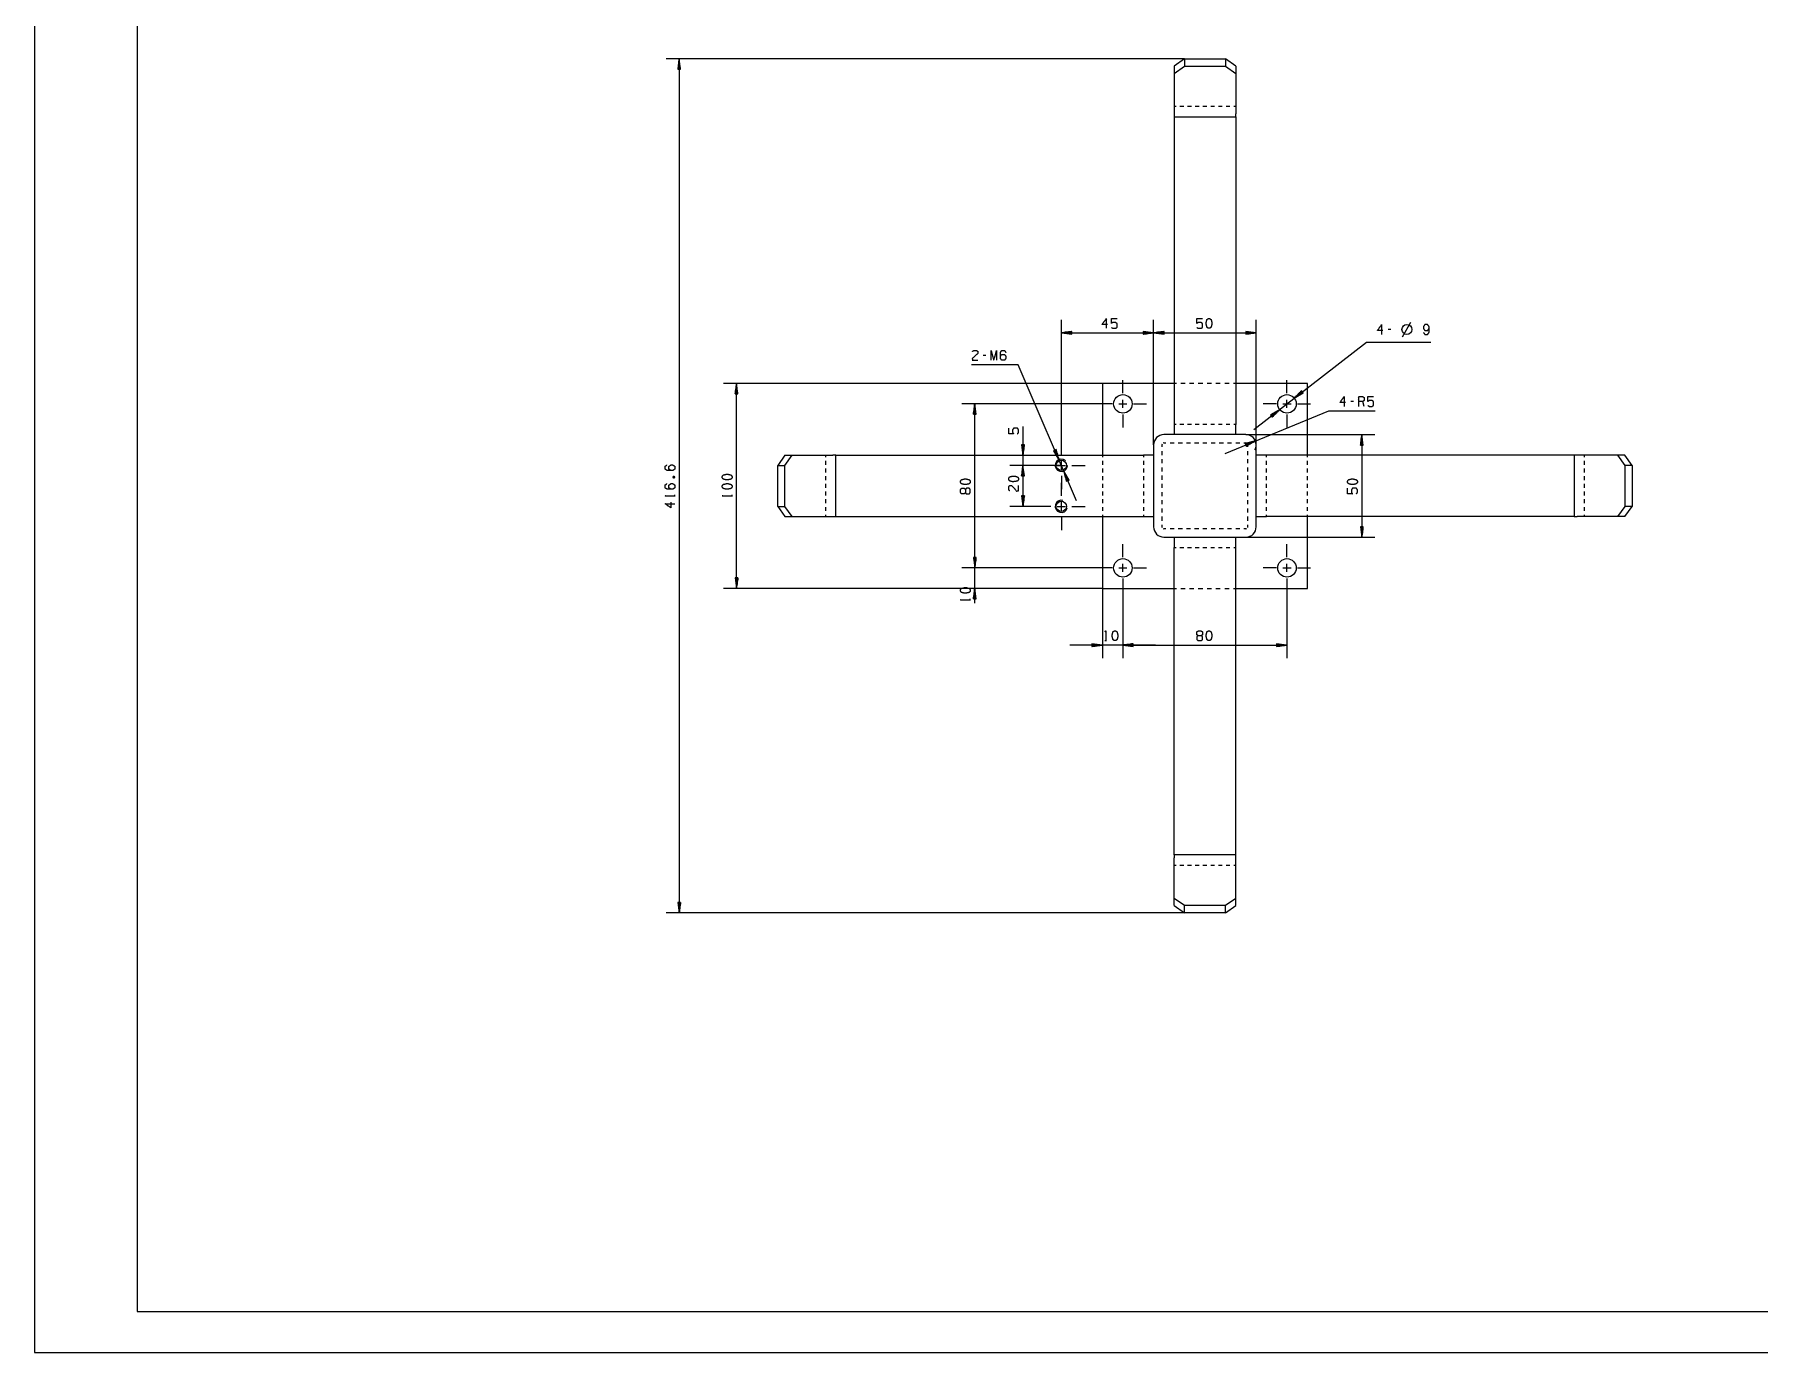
# Model space of a CAD drawing. Header units: millimetres. Extents: x 0 to 841, y 0 to 594.
# Drawn here: x 0 to 420.5, y 0 to 321.4 of the extents above; entities that cross this region are included whole.
import ezdxf

# ---------------------------------------------------------------- set-up
doc = ezdxf.new("R2010")
doc.units = ezdxf.units.MM
doc.layers.add('101', color=7, linetype='Continuous', true_color=0xffffff)

msp = doc.modelspace()

# ---------------------------------------------------------------- linework, layer by layer
at = {"layer": '101', "color": 133, "linetype": 'Continuous', "lineweight": 18}
for p, q in [((0, 594), (0, 0)), ((25, 584), (25, 10)), ((25, 10), (831, 10)), ((0, 0), (841, 0))]:
    msp.add_line(p, q, dxfattribs=at)
at = {"layer": '101', "color": 22, "linetype": 'Continuous', "lineweight": 18}
for p, q in [((280.31, 315.5), (154, 315.5)), ((157.17, 315.5), (156.84, 312.96)), ((157.17, 315.5), (157.17, 107.22)), ((157.51, 312.96), (157.17, 315.5)), ((156.84, 312.96), (156.84, 312.99)), ((156.84, 312.96), (156.84, 312.99)), ((156.84, 312.96), (157.51, 312.96)), ((156.89, 312.96), (156.89, 313.38)), ((156.95, 312.96), (156.95, 313.76)), ((157, 312.96), (157, 314.15)), ((157.05, 312.96), (157.05, 314.54)), ((157.1, 312.96), (157.1, 314.92)), ((157.15, 312.96), (157.15, 315.31)), ((157.2, 312.96), (157.2, 315.31)), ((157.25, 312.96), (157.25, 314.92)), ((157.3, 312.96), (157.3, 314.54)), ((157.35, 312.96), (157.35, 314.15)), ((157.4, 312.96), (157.4, 313.76)), ((157.45, 312.96), (157.45, 313.38)), ((157.5, 312.96), (157.5, 312.99)), ((157.5, 312.96), (157.5, 312.99)), ((250.31, 222.12), (250.31, 251.86)), ((252.85, 249.02), (250.31, 248.68)), ((250.31, 248.68), (272.81, 248.68)), ((250.31, 248.68), (252.85, 248.35)), ((252.85, 248.71), (250.5, 248.71)), ((252.85, 248.66), (250.5, 248.66)), ((252.85, 248.76), (250.89, 248.76)), ((252.85, 248.61), (250.89, 248.61)), ((252.85, 248.81), (251.28, 248.81)), ((252.85, 248.56), (251.28, 248.56)), ((252.85, 248.86), (251.66, 248.86)), ((252.85, 248.51), (251.66, 248.51)), ((252.85, 248.91), (252.05, 248.91)), ((252.85, 248.45), (252.05, 248.45)), ((252.85, 248.96), (252.43, 248.96)), ((252.85, 248.4), (252.43, 248.4)), ((252.85, 249.01), (252.82, 249.01)), ((252.85, 249.01), (252.82, 249.01)), ((252.85, 248.35), (252.82, 248.35)), ((252.85, 248.35), (252.82, 248.35)), ((252.85, 248.35), (252.85, 249.02)), ((272.81, 248.68), (270.27, 249.02)), ((270.27, 249.02), (270.27, 248.35)), ((270.27, 249.01), (270.3, 249.01)), ((270.27, 249.01), (270.3, 249.01)), ((270.27, 248.96), (270.69, 248.96)), ((270.27, 248.91), (271.07, 248.91)), ((270.27, 248.86), (271.46, 248.86)), ((270.27, 248.81), (271.85, 248.81)), ((270.27, 248.76), (272.23, 248.76)), ((270.27, 248.71), (272.62, 248.71)), ((270.27, 248.35), (272.81, 248.68)), ((270.27, 248.66), (272.62, 248.66)), ((270.27, 248.61), (272.23, 248.61)), ((270.27, 248.56), (271.85, 248.56)), ((270.27, 248.51), (271.46, 248.51)), ((270.27, 248.45), (271.07, 248.45)), ((270.27, 248.4), (270.69, 248.4)), ((270.27, 248.35), (270.3, 248.35)), ((270.27, 248.35), (270.3, 248.35)), ((272.81, 221.36), (272.81, 251.86)), ((272.81, 221.36), (272.81, 251.86)), ((275.35, 249.02), (272.81, 248.68)), ((272.81, 248.68), (275.35, 248.35)), ((272.81, 248.68), (297.81, 248.68)), ((275.35, 248.71), (273, 248.71)), ((275.35, 248.66), (273, 248.66)), ((275.35, 248.76), (273.39, 248.76)), ((275.35, 248.61), (273.39, 248.61)), ((275.35, 248.81), (273.78, 248.81)), ((275.35, 248.56), (273.78, 248.56)), ((275.35, 248.86), (274.16, 248.86)), ((275.35, 248.51), (274.16, 248.51)), ((275.35, 248.91), (274.55, 248.91)), ((275.35, 248.45), (274.55, 248.45)), ((275.35, 248.96), (274.93, 248.96)), ((275.35, 248.4), (274.93, 248.4)), ((275.35, 249.01), (275.32, 249.01)), ((275.35, 249.01), (275.32, 249.01)), ((275.35, 248.35), (275.32, 248.35)), ((275.35, 248.35), (275.32, 248.35)), ((275.35, 248.35), (275.35, 249.02)), ((295.27, 249.02), (295.27, 248.35)), ((297.81, 248.68), (295.27, 249.02)), ((295.27, 249.01), (295.3, 249.01)), ((295.27, 249.01), (295.3, 249.01)), ((295.27, 248.96), (295.69, 248.96)), ((295.27, 248.91), (296.07, 248.91)), ((295.27, 248.86), (296.46, 248.86)), ((295.27, 248.81), (296.85, 248.81)), ((295.27, 248.76), (297.23, 248.76)), ((295.27, 248.71), (297.62, 248.71)), ((295.27, 248.35), (297.81, 248.68)), ((295.27, 248.66), (297.62, 248.66)), ((295.27, 248.61), (297.23, 248.61)), ((295.27, 248.56), (296.85, 248.56)), ((295.27, 248.51), (296.46, 248.51)), ((295.27, 248.45), (296.07, 248.45)), ((295.27, 248.4), (295.69, 248.4)), ((295.27, 248.35), (295.3, 248.35)), ((295.27, 248.35), (295.3, 248.35)), ((297.81, 221.36), (297.81, 251.86)), ((297.27, 225.1), (324.66, 246.42)), ((324.66, 246.42), (340.38, 246.42)), ((239.78, 240.9), (228.45, 240.9)), ((254.03, 207.69), (239.78, 240.9)), ((260.31, 236.36), (167.96, 236.36)), ((171.14, 236.36), (170.8, 233.82)), ((171.06, 233.82), (171.06, 235.78)), ((171.11, 233.82), (171.11, 236.17)), ((171.47, 233.82), (171.14, 236.36)), ((171.14, 186.36), (171.14, 236.36)), ((171.16, 233.82), (171.16, 236.17)), ((171.21, 233.82), (171.21, 235.78)), ((170.8, 233.82), (171.47, 233.82)), ((170.81, 233.82), (170.81, 233.85)), ((170.81, 233.82), (170.81, 233.85)), ((170.86, 233.82), (170.86, 234.24)), ((170.91, 233.82), (170.91, 234.62)), ((170.96, 233.82), (170.96, 235.01)), ((171.01, 233.82), (171.01, 235.39)), ((171.26, 233.82), (171.26, 235.39)), ((171.32, 233.82), (171.32, 235.01)), ((171.37, 233.82), (171.37, 234.62)), ((171.42, 233.82), (171.42, 234.24)), ((171.47, 233.82), (171.47, 233.85)), ((171.47, 233.82), (171.47, 233.85)), ((259.54, 231.36), (226.03, 231.36)), ((229.2, 231.36), (228.87, 228.82)), ((229.2, 191.36), (229.2, 231.36)), ((229.54, 228.82), (229.2, 231.36)), ((308.89, 234.56), (307.09, 232.74)), ((307.09, 232.74), (309.3, 234.04)), ((309.07, 234.32), (307.22, 232.88)), ((309.11, 234.28), (307.25, 232.84)), ((309.04, 234.36), (307.5, 233.16)), ((309.14, 234.24), (307.59, 233.04)), ((309.01, 234.4), (307.77, 233.43)), ((309.17, 234.2), (307.93, 233.23)), ((308.98, 234.44), (308.04, 233.71)), ((309.2, 234.16), (308.26, 233.43)), ((308.95, 234.48), (308.32, 233.99)), ((308.92, 234.52), (308.59, 234.26)), ((309.23, 234.12), (308.6, 233.63)), ((308.89, 234.56), (308.86, 234.54)), ((308.89, 234.56), (308.86, 234.54)), ((309.3, 234.04), (308.89, 234.56)), ((309.26, 234.08), (308.93, 233.82)), ((309.29, 234.04), (309.27, 234.02)), ((309.29, 234.04), (309.27, 234.02)), ((228.87, 228.82), (228.87, 228.85)), ((228.87, 228.82), (228.87, 228.85)), ((228.87, 228.82), (229.54, 228.82)), ((228.93, 228.82), (228.93, 229.24)), ((228.98, 228.82), (228.98, 229.62)), ((229.03, 228.82), (229.03, 230.01)), ((229.08, 228.82), (229.08, 230.39)), ((229.13, 228.82), (229.13, 230.78)), ((229.18, 228.82), (229.18, 231.17)), ((229.23, 228.82), (229.23, 231.17)), ((229.28, 228.82), (229.28, 230.78)), ((229.33, 228.82), (229.33, 230.39)), ((229.38, 228.82), (229.38, 230.01)), ((229.43, 228.82), (229.43, 229.62)), ((229.48, 228.82), (229.48, 229.24)), ((229.53, 228.82), (229.53, 228.85)), ((229.53, 228.82), (229.53, 228.85)), ((290.28, 219.29), (315.52, 229.65)), ((303.54, 229.98), (301.33, 228.68)), ((301.33, 228.68), (301.35, 228.7)), ((301.33, 228.68), (301.35, 228.7)), ((301.33, 228.68), (301.74, 228.15)), ((301.36, 228.64), (301.69, 228.89)), ((301.39, 228.6), (302.02, 229.09)), ((301.42, 228.56), (302.36, 229.29)), ((301.45, 228.52), (302.7, 229.48)), ((301.48, 228.48), (303.03, 229.68)), ((301.52, 228.44), (303.37, 229.88)), ((301.55, 228.4), (303.4, 229.84)), ((301.58, 228.36), (303.13, 229.56)), ((301.61, 228.32), (302.85, 229.28)), ((301.64, 228.28), (302.58, 229.01)), ((301.67, 228.24), (302.31, 228.73)), ((301.7, 228.2), (302.03, 228.45)), ((301.73, 228.16), (301.76, 228.18)), ((301.73, 228.16), (301.76, 228.18)), ((301.74, 228.15), (303.54, 229.98)), ((315.52, 229.65), (326.85, 229.65)), ((240.96, 225.83), (240.96, 208.42)), ((295.31, 223.86), (326.73, 223.86)), ((323.56, 223.86), (323.23, 221.32)), ((323.43, 221.32), (323.43, 222.89)), ((323.48, 221.32), (323.48, 223.28)), ((323.53, 221.32), (323.53, 223.67)), ((323.89, 221.32), (323.56, 223.86)), ((323.56, 223.86), (323.56, 198.86)), ((323.59, 221.32), (323.59, 223.67)), ((323.64, 221.32), (323.64, 223.28)), ((323.69, 221.32), (323.69, 222.89)), ((240.63, 221.4), (240.63, 221.37)), ((240.63, 221.4), (240.63, 221.37)), ((240.63, 221.4), (240.96, 218.86)), ((241.3, 221.4), (240.63, 221.4)), ((240.68, 221.4), (240.68, 220.98)), ((240.73, 221.4), (240.73, 220.59)), ((240.78, 221.4), (240.78, 220.21)), ((240.83, 221.4), (240.83, 219.82)), ((240.88, 221.4), (240.88, 219.44)), ((240.94, 221.4), (240.94, 219.05)), ((240.96, 218.86), (241.3, 221.4)), ((240.99, 221.4), (240.99, 219.05)), ((241.04, 221.4), (241.04, 219.44)), ((241.09, 221.4), (241.09, 219.82)), ((241.14, 221.4), (241.14, 220.21)), ((241.19, 221.4), (241.19, 220.59)), ((241.24, 221.4), (241.24, 220.98)), ((241.29, 221.4), (241.29, 221.37)), ((241.29, 221.4), (241.29, 221.37)), ((249.02, 220.2), (248.41, 219.94)), ((248.41, 219.94), (248.43, 219.91)), ((248.41, 219.94), (248.43, 219.91)), ((248.41, 219.94), (249.72, 217.74)), ((248.46, 219.96), (248.62, 219.58)), ((248.51, 219.98), (248.82, 219.24)), ((248.55, 220), (249.02, 218.91)), ((248.6, 220.02), (249.22, 218.57)), ((248.65, 220.04), (249.42, 218.24)), ((248.69, 220.06), (249.62, 217.9)), ((248.74, 220.08), (249.67, 217.92)), ((248.79, 220.1), (249.56, 218.3)), ((248.83, 220.12), (249.46, 218.67)), ((248.88, 220.14), (249.35, 219.05)), ((248.93, 220.16), (249.24, 219.42)), ((248.97, 220.18), (249.14, 219.8)), ((249.02, 220.2), (249.03, 220.17)), ((249.72, 217.74), (249.02, 220.2)), ((249.02, 220.2), (249.03, 220.17)), ((297.62, 222.31), (295.15, 221.65)), ((295.15, 221.65), (295.18, 221.66)), ((295.15, 221.65), (295.18, 221.66)), ((295.15, 221.65), (295.4, 221.03)), ((295.17, 221.6), (295.55, 221.76)), ((295.19, 221.55), (295.93, 221.86)), ((295.21, 221.51), (296.31, 221.96)), ((295.23, 221.46), (296.68, 222.06)), ((295.24, 221.41), (297.06, 222.16)), ((295.26, 221.37), (297.44, 222.26)), ((295.28, 221.32), (297.45, 222.21)), ((295.3, 221.27), (297.12, 222.02)), ((295.32, 221.23), (296.78, 221.82)), ((295.34, 221.18), (296.44, 221.63)), ((295.36, 221.13), (296.1, 221.44)), ((295.38, 221.08), (295.77, 221.24)), ((295.4, 221.03), (297.62, 222.31)), ((295.4, 221.04), (295.43, 221.05)), ((295.4, 221.04), (295.43, 221.05)), ((323.23, 221.32), (323.23, 221.35)), ((323.23, 221.32), (323.23, 221.35)), ((323.23, 221.32), (323.89, 221.32)), ((323.28, 221.32), (323.28, 221.74)), ((323.33, 221.32), (323.33, 222.12)), ((323.38, 221.32), (323.38, 222.51)), ((323.74, 221.32), (323.74, 222.51)), ((323.79, 221.32), (323.79, 222.12)), ((323.84, 221.32), (323.84, 221.74)), ((323.89, 221.32), (323.89, 221.35)), ((323.89, 221.32), (323.89, 221.35)), ((244.54, 216.36), (237.79, 216.36)), ((250.31, 216.36), (237.79, 216.36)), ((240.96, 216.36), (240.63, 213.82)), ((240.96, 216.36), (240.63, 213.82)), ((240.73, 213.82), (240.73, 214.62)), ((240.73, 213.82), (240.73, 214.62)), ((240.78, 213.82), (240.78, 215.01)), ((240.78, 213.82), (240.78, 215.01)), ((240.83, 213.82), (240.83, 215.39)), ((240.83, 213.82), (240.83, 215.39)), ((240.88, 213.82), (240.88, 215.78)), ((240.88, 213.82), (240.88, 215.78)), ((240.94, 213.82), (240.94, 216.17)), ((240.94, 213.82), (240.94, 216.17)), ((240.96, 216.36), (240.96, 206.36)), ((241.3, 213.82), (240.96, 216.36)), ((241.3, 213.82), (240.96, 216.36)), ((240.99, 213.82), (240.99, 216.17)), ((240.99, 213.82), (240.99, 216.17)), ((241.04, 213.82), (241.04, 215.78)), ((241.04, 213.82), (241.04, 215.78)), ((241.09, 213.82), (241.09, 215.39)), ((241.09, 213.82), (241.09, 215.39)), ((241.14, 213.82), (241.14, 215.01)), ((241.14, 213.82), (241.14, 215.01)), ((241.19, 213.82), (241.19, 214.62)), ((241.19, 213.82), (241.19, 214.62)), ((250.9, 214.98), (251.6, 212.51)), ((252.21, 212.78), (250.9, 214.98)), ((251.88, 212.64), (250.96, 214.79)), ((251.93, 212.66), (251, 214.81)), ((251.97, 212.68), (251.2, 214.48)), ((240.63, 213.82), (240.63, 213.85)), ((240.63, 213.82), (240.63, 213.85)), ((240.63, 213.82), (240.63, 213.85)), ((240.63, 213.82), (240.63, 213.85)), ((240.63, 213.82), (241.3, 213.82)), ((240.63, 213.82), (241.3, 213.82)), ((240.68, 213.82), (240.68, 214.24)), ((240.68, 213.82), (240.68, 214.24)), ((241.24, 213.82), (241.24, 214.24)), ((241.24, 213.82), (241.24, 214.24)), ((241.29, 213.82), (241.29, 213.85)), ((241.29, 213.82), (241.29, 213.85)), ((241.29, 213.82), (241.29, 213.85)), ((241.29, 213.82), (241.29, 213.85)), ((251.83, 212.62), (251.06, 214.42)), ((251.79, 212.6), (251.17, 214.04)), ((251.74, 212.58), (251.27, 213.67)), ((251.69, 212.56), (251.38, 213.29)), ((252.02, 212.7), (251.4, 214.14)), ((251.65, 212.54), (251.48, 212.92)), ((251.6, 212.52), (251.59, 212.55)), ((251.6, 212.52), (251.59, 212.55)), ((252.07, 212.72), (251.6, 213.81)), ((251.6, 212.51), (252.21, 212.78)), ((252.11, 212.74), (251.8, 213.47)), ((252.16, 212.76), (252, 213.14)), ((252.21, 212.78), (252.2, 212.81)), ((252.21, 212.78), (252.2, 212.81)), ((244.54, 206.36), (237.79, 206.36)), ((240.63, 208.9), (240.63, 208.87)), ((240.63, 208.9), (240.63, 208.87)), ((241.3, 208.9), (240.63, 208.9)), ((240.63, 208.9), (240.96, 206.36)), ((240.68, 208.9), (240.68, 208.48)), ((240.73, 208.9), (240.73, 208.09)), ((240.78, 208.9), (240.78, 207.71)), ((240.83, 208.9), (240.83, 207.32)), ((240.88, 208.9), (240.88, 206.94)), ((240.94, 208.9), (240.94, 206.55)), ((240.96, 206.36), (241.3, 208.9)), ((240.99, 208.9), (240.99, 206.55)), ((241.04, 208.9), (241.04, 206.94)), ((241.09, 208.9), (241.09, 207.32)), ((241.14, 208.9), (241.14, 207.71)), ((241.19, 208.9), (241.19, 208.09)), ((241.24, 208.9), (241.24, 208.48)), ((241.29, 208.9), (241.29, 208.87)), ((241.29, 208.9), (241.29, 208.87)), ((229.2, 182.75), (229.2, 199.3)), ((295.31, 198.86), (326.73, 198.86)), ((323.23, 201.4), (323.23, 201.37)), ((323.23, 201.4), (323.56, 198.86)), ((323.89, 201.4), (323.23, 201.4)), ((323.23, 201.4), (323.23, 201.37)), ((323.28, 201.4), (323.28, 200.98)), ((323.33, 201.4), (323.33, 200.59)), ((323.38, 201.4), (323.38, 200.21)), ((323.43, 201.4), (323.43, 199.82)), ((323.48, 201.4), (323.48, 199.44)), ((323.53, 201.4), (323.53, 199.05)), ((323.56, 198.86), (323.89, 201.4)), ((323.59, 201.4), (323.59, 199.05)), ((323.64, 201.4), (323.64, 199.44)), ((323.69, 201.4), (323.69, 199.82)), ((323.74, 201.4), (323.74, 200.21)), ((323.79, 201.4), (323.79, 200.59)), ((323.84, 201.4), (323.84, 200.98)), ((323.89, 201.4), (323.89, 201.37)), ((323.89, 201.4), (323.89, 201.37)), ((228.87, 193.9), (228.87, 193.87)), ((229.54, 193.9), (228.87, 193.9)), ((228.87, 193.9), (229.2, 191.36)), ((228.87, 193.9), (228.87, 193.87)), ((228.87, 193.9), (228.87, 193.87)), ((229.54, 193.9), (228.87, 193.9)), ((228.87, 193.9), (229.2, 191.36)), ((228.87, 193.9), (228.87, 193.87)), ((228.93, 193.9), (228.93, 193.48)), ((228.93, 193.9), (228.93, 193.48)), ((228.98, 193.9), (228.98, 193.09)), ((228.98, 193.9), (228.98, 193.09)), ((229.03, 193.9), (229.03, 192.71)), ((229.03, 193.9), (229.03, 192.71)), ((229.08, 193.9), (229.08, 192.32)), ((229.08, 193.9), (229.08, 192.32)), ((229.13, 193.9), (229.13, 191.94)), ((229.13, 193.9), (229.13, 191.94)), ((229.18, 193.9), (229.18, 191.55)), ((229.18, 193.9), (229.18, 191.55)), ((229.2, 191.36), (229.54, 193.9)), ((229.2, 191.36), (229.54, 193.9)), ((229.23, 193.9), (229.23, 191.55)), ((229.23, 193.9), (229.23, 191.55)), ((229.28, 193.9), (229.28, 191.94)), ((229.28, 193.9), (229.28, 191.94)), ((229.33, 193.9), (229.33, 192.32)), ((229.33, 193.9), (229.33, 192.32)), ((229.38, 193.9), (229.38, 192.71)), ((229.38, 193.9), (229.38, 192.71)), ((229.43, 193.9), (229.43, 193.09)), ((229.43, 193.9), (229.43, 193.09)), ((229.48, 193.9), (229.48, 193.48)), ((229.48, 193.9), (229.48, 193.48)), ((229.53, 193.9), (229.53, 193.87)), ((229.53, 193.9), (229.53, 193.87)), ((229.53, 193.9), (229.53, 193.87)), ((229.53, 193.9), (229.53, 193.87)), ((259.54, 191.36), (226.03, 191.36)), ((259.54, 191.36), (226.03, 191.36)), ((260.31, 186.36), (167.96, 186.36)), ((171.47, 188.9), (170.8, 188.9)), ((170.8, 188.9), (171.14, 186.36)), ((170.81, 188.9), (170.81, 188.87)), ((170.81, 188.9), (170.81, 188.87)), ((170.86, 188.9), (170.86, 188.48)), ((170.91, 188.9), (170.91, 188.09)), ((170.96, 188.9), (170.96, 187.71)), ((171.01, 188.9), (171.01, 187.32)), ((171.06, 188.9), (171.06, 186.94)), ((171.11, 188.9), (171.11, 186.55)), ((171.14, 186.36), (171.47, 188.9)), ((171.16, 188.9), (171.16, 186.55)), ((171.21, 188.9), (171.21, 186.94)), ((171.26, 188.9), (171.26, 187.32)), ((171.32, 188.9), (171.32, 187.71)), ((171.37, 188.9), (171.37, 188.09)), ((171.42, 188.9), (171.42, 188.48)), ((171.47, 188.9), (171.47, 188.87)), ((171.47, 188.9), (171.47, 188.87)), ((260.31, 186.36), (226.03, 186.36)), ((229.2, 186.36), (228.87, 183.82)), ((229.08, 183.82), (229.08, 185.39)), ((229.13, 183.82), (229.13, 185.78)), ((229.18, 183.82), (229.18, 186.17)), ((229.54, 183.82), (229.2, 186.36)), ((229.23, 183.82), (229.23, 186.17)), ((229.28, 183.82), (229.28, 185.78)), ((229.33, 183.82), (229.33, 185.39)), ((260.31, 186.36), (260.31, 169.35)), ((265.31, 185.59), (265.31, 169.35)), ((265.31, 185.59), (265.31, 169.35)), ((305.31, 185.59), (305.31, 169.35)), ((228.87, 183.82), (228.87, 183.85)), ((228.87, 183.82), (228.87, 183.85)), ((228.87, 183.82), (229.54, 183.82)), ((228.93, 183.82), (228.93, 184.24)), ((228.98, 183.82), (228.98, 184.62)), ((229.03, 183.82), (229.03, 185.01)), ((229.38, 183.82), (229.38, 185.01)), ((229.43, 183.82), (229.43, 184.62)), ((229.48, 183.82), (229.48, 184.24)), ((229.53, 183.82), (229.53, 183.85)), ((229.53, 183.82), (229.53, 183.85)), ((273.25, 172.53), (252.37, 172.53)), ((257.77, 172.86), (257.77, 172.19)), ((257.77, 172.86), (257.8, 172.86)), ((257.77, 172.86), (257.8, 172.86)), ((260.31, 172.53), (257.77, 172.86)), ((257.77, 172.8), (258.19, 172.8)), ((257.77, 172.75), (258.57, 172.75)), ((257.77, 172.7), (258.96, 172.7)), ((257.77, 172.65), (259.35, 172.65)), ((257.77, 172.6), (259.73, 172.6)), ((257.77, 172.55), (260.12, 172.55)), ((257.77, 172.19), (260.31, 172.53)), ((257.77, 172.5), (260.12, 172.5)), ((257.77, 172.45), (259.73, 172.45)), ((267.85, 172.86), (265.31, 172.53)), ((267.85, 172.86), (265.31, 172.53)), ((265.31, 172.53), (267.85, 172.19)), ((265.31, 172.53), (305.31, 172.53)), ((265.31, 172.53), (267.85, 172.19)), ((267.85, 172.55), (265.5, 172.55)), ((267.85, 172.55), (265.5, 172.55)), ((267.85, 172.5), (265.5, 172.5)), ((267.85, 172.5), (265.5, 172.5)), ((267.85, 172.6), (265.89, 172.6)), ((267.85, 172.6), (265.89, 172.6)), ((267.85, 172.45), (265.89, 172.45)), ((267.85, 172.45), (265.89, 172.45)), ((267.85, 172.65), (266.28, 172.65)), ((267.85, 172.65), (266.28, 172.65)), ((267.85, 172.7), (266.66, 172.7)), ((267.85, 172.7), (266.66, 172.7)), ((267.85, 172.75), (267.05, 172.75)), ((267.85, 172.75), (267.05, 172.75)), ((267.85, 172.8), (267.43, 172.8)), ((267.85, 172.8), (267.43, 172.8)), ((267.85, 172.86), (267.82, 172.86)), ((267.85, 172.86), (267.82, 172.86)), ((267.85, 172.86), (267.82, 172.86)), ((267.85, 172.86), (267.82, 172.86)), ((267.85, 172.19), (267.85, 172.86)), ((267.85, 172.19), (267.85, 172.86)), ((302.77, 172.86), (302.8, 172.86)), ((302.77, 172.86), (302.8, 172.86)), ((305.31, 172.53), (302.77, 172.86)), ((302.77, 172.86), (302.77, 172.19)), ((302.77, 172.8), (303.19, 172.8)), ((302.77, 172.75), (303.57, 172.75)), ((302.77, 172.7), (303.96, 172.7)), ((302.77, 172.65), (304.35, 172.65)), ((302.77, 172.6), (304.73, 172.6)), ((302.77, 172.55), (305.12, 172.55)), ((302.77, 172.19), (305.31, 172.53)), ((302.77, 172.5), (305.12, 172.5)), ((302.77, 172.45), (304.73, 172.45)), ((257.77, 172.4), (259.35, 172.4)), ((257.77, 172.35), (258.96, 172.35)), ((257.77, 172.3), (258.57, 172.3)), ((257.77, 172.25), (258.19, 172.25)), ((257.77, 172.19), (257.8, 172.19)), ((257.77, 172.19), (257.8, 172.19)), ((267.85, 172.4), (266.28, 172.4)), ((267.85, 172.4), (266.28, 172.4)), ((267.85, 172.35), (266.66, 172.35)), ((267.85, 172.35), (266.66, 172.35)), ((267.85, 172.3), (267.05, 172.3)), ((267.85, 172.3), (267.05, 172.3)), ((267.85, 172.25), (267.43, 172.25)), ((267.85, 172.25), (267.43, 172.25)), ((267.85, 172.19), (267.82, 172.19)), ((267.85, 172.19), (267.82, 172.19)), ((267.85, 172.19), (267.82, 172.19)), ((267.85, 172.19), (267.82, 172.19)), ((302.77, 172.4), (304.35, 172.4)), ((302.77, 172.35), (303.96, 172.35)), ((302.77, 172.3), (303.57, 172.3)), ((302.77, 172.25), (303.19, 172.25)), ((302.77, 172.19), (302.8, 172.19)), ((302.77, 172.19), (302.8, 172.19)), ((156.84, 109.76), (156.84, 109.72)), ((157.51, 109.76), (156.84, 109.76)), ((156.84, 109.76), (157.17, 107.22)), ((156.84, 109.76), (156.84, 109.72)), ((156.89, 109.76), (156.89, 109.34)), ((156.95, 109.76), (156.95, 108.95)), ((157, 109.76), (157, 108.57)), ((157.05, 109.76), (157.05, 108.18)), ((157.1, 109.76), (157.1, 107.8)), ((157.15, 109.76), (157.15, 107.41)), ((157.17, 107.22), (157.51, 109.76)), ((157.2, 109.76), (157.2, 107.41)), ((157.25, 109.76), (157.25, 107.8)), ((157.3, 109.76), (157.3, 108.18)), ((157.35, 109.76), (157.35, 108.57)), ((157.4, 109.76), (157.4, 108.95)), ((157.45, 109.76), (157.45, 109.34)), ((157.5, 109.76), (157.5, 109.72)), ((157.5, 109.76), (157.5, 109.72)), ((280.31, 107.22), (154, 107.22))]:
    msp.add_line(p, q, dxfattribs=at)
at = {"layer": '101', "color": 92, "linetype": 'Continuous', "lineweight": 25}
for p, q in [((280.31, 315.5), (277.81, 313.73)), ((280.31, 315.5), (280.31, 313.73)), ((280.31, 315.5), (290.31, 315.5)), ((292.81, 313.73), (290.31, 315.5)), ((290.31, 315.5), (290.31, 313.73)), ((277.81, 313.73), (277.81, 311.96)), ((277.81, 311.96), (280.31, 313.73)), ((277.81, 311.96), (277.81, 302.09)), ((280.31, 313.73), (290.31, 313.73)), ((290.31, 313.73), (292.81, 311.96)), ((292.81, 313.73), (292.81, 311.96)), ((292.81, 311.96), (292.81, 302.09)), ((277.81, 301.36), (277.81, 226.36)), ((277.81, 301.36), (292.81, 301.36)), ((292.81, 301.36), (292.81, 226.36)), ((260.31, 236.36), (260.31, 218.86)), ((277.81, 236.36), (260.31, 236.36)), ((310.31, 236.36), (292.81, 236.36)), ((310.31, 218.86), (310.31, 236.36)), ((182.94, 218.86), (181.17, 216.36)), ((182.94, 216.36), (184.7, 218.86)), ((182.94, 218.86), (184.7, 218.86)), ((184.7, 218.86), (194.58, 218.86)), ((195.31, 203.86), (195.31, 218.86)), ((195.31, 218.86), (270.31, 218.86)), ((375.31, 218.86), (300.31, 218.86)), ((375.31, 218.86), (375.31, 203.86)), ((385.92, 218.86), (376.04, 218.86)), ((385.92, 218.86), (387.68, 216.36)), ((387.68, 218.86), (385.92, 218.86)), ((389.45, 216.36), (387.68, 218.86)), ((181.17, 216.36), (182.94, 216.36)), ((181.17, 206.36), (181.17, 216.36)), ((182.94, 206.36), (182.94, 216.36)), ((387.68, 216.36), (387.68, 206.36)), ((389.45, 216.36), (387.68, 216.36)), ((389.45, 216.36), (389.45, 206.36)), ((181.17, 206.36), (182.94, 206.36)), ((181.17, 206.36), (182.94, 203.86)), ((184.7, 203.86), (182.94, 206.36)), ((387.68, 206.36), (385.92, 203.86)), ((389.45, 206.36), (387.68, 206.36)), ((387.68, 203.86), (389.45, 206.36)), ((182.94, 203.86), (184.7, 203.86)), ((184.7, 203.86), (194.58, 203.86)), ((195.31, 203.86), (270.31, 203.86)), ((260.31, 203.86), (260.31, 186.36)), ((375.31, 203.86), (300.31, 203.86)), ((310.31, 186.36), (310.31, 203.86)), ((385.92, 203.86), (376.04, 203.86)), ((387.68, 203.86), (385.92, 203.86)), ((277.81, 121.36), (277.81, 196.36)), ((292.81, 121.36), (292.81, 196.36)), ((260.31, 186.36), (277.81, 186.36)), ((292.81, 186.36), (310.31, 186.36)), ((292.81, 121.36), (277.81, 121.36)), ((277.81, 110.75), (277.81, 120.63)), ((292.81, 110.75), (292.81, 120.63)), ((280.31, 108.98), (277.81, 110.75)), ((277.81, 108.98), (277.81, 110.75)), ((292.81, 110.75), (290.31, 108.98)), ((292.81, 108.98), (292.81, 110.75)), ((277.81, 108.98), (280.31, 107.22)), ((280.31, 107.22), (280.31, 108.98)), ((290.31, 108.98), (280.31, 108.98)), ((290.31, 107.22), (280.31, 107.22)), ((290.31, 107.22), (292.81, 108.98)), ((290.31, 107.22), (290.31, 108.98))]:
    msp.add_line(p, q, dxfattribs=at)
at = {"layer": '101', "color": 18, "linetype": 'Continuous', "lineweight": 18}
for p, q in [((278.28, 303.86), (277.81, 303.86)), ((280.15, 303.86), (279.22, 303.86)), ((282.03, 303.86), (281.09, 303.86)), ((283.9, 303.86), (282.97, 303.86)), ((285.78, 303.86), (284.84, 303.86)), ((287.65, 303.86), (286.72, 303.86)), ((289.53, 303.86), (288.59, 303.86)), ((291.4, 303.86), (290.47, 303.86)), ((292.81, 303.86), (292.34, 303.86)), ((278.35, 236.36), (277.81, 236.36)), ((280.49, 236.36), (279.42, 236.36)), ((282.63, 236.36), (281.56, 236.36)), ((284.78, 236.36), (283.7, 236.36)), ((286.92, 236.36), (285.85, 236.36)), ((289.06, 236.36), (287.99, 236.36)), ((291.2, 236.36), (290.13, 236.36)), ((292.81, 236.36), (292.27, 236.36)), ((278.28, 226.36), (277.81, 226.36)), ((280.15, 226.36), (279.22, 226.36)), ((282.03, 226.36), (281.09, 226.36)), ((283.9, 226.36), (282.97, 226.36)), ((285.78, 226.36), (284.84, 226.36)), ((287.65, 226.36), (286.72, 226.36)), ((289.53, 226.36), (288.59, 226.36)), ((291.4, 226.36), (290.47, 226.36)), ((292.81, 226.36), (292.34, 226.36)), ((192.81, 218.86), (192.81, 218.39)), ((260.31, 218.86), (260.31, 218.39)), ((270.31, 218.86), (270.31, 218.39)), ((274.88, 221.54), (274.81, 221.36)), ((274.81, 221.36), (274.81, 220.86)), ((274.81, 219.86), (274.81, 218.86)), ((275.31, 221.86), (275.13, 221.79)), ((275.31, 221.86), (275.81, 221.86)), ((276.81, 221.86), (277.81, 221.86)), ((278.81, 221.86), (279.81, 221.86)), ((280.81, 221.86), (281.81, 221.86)), ((282.81, 221.86), (283.81, 221.86)), ((284.81, 221.86), (285.81, 221.86)), ((286.81, 221.86), (287.81, 221.86)), ((288.81, 221.86), (289.81, 221.86)), ((290.81, 221.86), (291.81, 221.86)), ((292.81, 221.86), (293.81, 221.86)), ((294.81, 221.86), (295.31, 221.86)), ((295.49, 221.79), (295.31, 221.86)), ((295.81, 221.36), (295.74, 221.54)), ((295.81, 220.86), (295.81, 221.36)), ((295.81, 218.86), (295.81, 219.86)), ((300.31, 218.39), (300.31, 218.86)), ((310.31, 218.39), (310.31, 218.86)), ((377.81, 218.39), (377.81, 218.86)), ((192.81, 217.45), (192.81, 216.51)), ((192.81, 215.58), (192.81, 214.64)), ((260.31, 217.45), (260.31, 216.51)), ((260.31, 215.58), (260.31, 214.64)), ((270.31, 217.45), (270.31, 216.51)), ((270.31, 215.58), (270.31, 214.64)), ((274.81, 217.86), (274.81, 216.86)), ((274.81, 215.86), (274.81, 214.86)), ((295.81, 216.86), (295.81, 217.86)), ((295.81, 214.86), (295.81, 215.86)), ((300.31, 216.51), (300.31, 217.45)), ((300.31, 214.64), (300.31, 215.58)), ((310.31, 216.51), (310.31, 217.45)), ((310.31, 214.64), (310.31, 215.58)), ((377.81, 216.51), (377.81, 217.45)), ((377.81, 214.64), (377.81, 215.58)), ((192.81, 213.7), (192.81, 212.76)), ((192.81, 211.83), (192.81, 210.89)), ((260.31, 213.7), (260.31, 212.76)), ((260.31, 211.83), (260.31, 210.89)), ((270.31, 213.7), (270.31, 212.76)), ((270.31, 211.83), (270.31, 210.89)), ((274.81, 213.86), (274.81, 212.86)), ((274.81, 211.86), (274.81, 210.86)), ((295.81, 212.86), (295.81, 213.86)), ((295.81, 210.86), (295.81, 211.86)), ((300.31, 212.76), (300.31, 213.7)), ((300.31, 210.89), (300.31, 211.83)), ((310.31, 212.76), (310.31, 213.7)), ((310.31, 210.89), (310.31, 211.83)), ((377.81, 212.76), (377.81, 213.7)), ((377.81, 210.89), (377.81, 211.83)), ((192.81, 209.95), (192.81, 209.01)), ((192.81, 208.08), (192.81, 207.14)), ((192.81, 206.2), (192.81, 205.26)), ((260.31, 209.95), (260.31, 209.01)), ((260.31, 208.08), (260.31, 207.14)), ((260.31, 206.2), (260.31, 205.26)), ((270.31, 209.95), (270.31, 209.01)), ((270.31, 208.08), (270.31, 207.14)), ((270.31, 206.2), (270.31, 205.26)), ((274.81, 209.86), (274.81, 208.86)), ((274.81, 207.86), (274.81, 206.86)), ((295.81, 208.86), (295.81, 209.86)), ((295.81, 206.86), (295.81, 207.86)), ((300.31, 209.01), (300.31, 209.95)), ((300.31, 207.14), (300.31, 208.08)), ((300.31, 205.26), (300.31, 206.2)), ((310.31, 209.01), (310.31, 209.95)), ((310.31, 207.14), (310.31, 208.08)), ((310.31, 205.26), (310.31, 206.2)), ((377.81, 209.01), (377.81, 209.95)), ((377.81, 207.14), (377.81, 208.08)), ((377.81, 205.26), (377.81, 206.2)), ((192.81, 204.33), (192.81, 203.86)), ((260.31, 204.33), (260.31, 203.86)), ((270.31, 204.33), (270.31, 203.86)), ((274.81, 205.86), (274.81, 204.86)), ((274.81, 203.86), (274.81, 202.86)), ((274.81, 201.86), (274.81, 201.36)), ((295.81, 204.86), (295.81, 205.86)), ((295.81, 202.86), (295.81, 203.86)), ((295.81, 201.36), (295.81, 201.86)), ((300.31, 203.86), (300.31, 204.33)), ((310.31, 203.86), (310.31, 204.33)), ((377.81, 203.86), (377.81, 204.33)), ((274.81, 201.36), (274.88, 201.18)), ((275.13, 200.93), (275.31, 200.86)), ((275.81, 200.86), (275.31, 200.86)), ((277.81, 200.86), (276.81, 200.86)), ((279.81, 200.86), (278.81, 200.86)), ((281.81, 200.86), (280.81, 200.86)), ((283.81, 200.86), (282.81, 200.86)), ((285.81, 200.86), (284.81, 200.86)), ((287.81, 200.86), (286.81, 200.86)), ((289.81, 200.86), (288.81, 200.86)), ((291.81, 200.86), (290.81, 200.86)), ((293.81, 200.86), (292.81, 200.86)), ((295.31, 200.86), (294.81, 200.86)), ((295.31, 200.86), (295.49, 200.93)), ((295.74, 201.18), (295.81, 201.36)), ((277.81, 196.36), (278.28, 196.36)), ((279.22, 196.36), (280.15, 196.36)), ((281.09, 196.36), (282.03, 196.36)), ((282.97, 196.36), (283.9, 196.36)), ((284.84, 196.36), (285.78, 196.36)), ((286.72, 196.36), (287.65, 196.36)), ((288.59, 196.36), (289.53, 196.36)), ((290.47, 196.36), (291.4, 196.36)), ((292.34, 196.36), (292.81, 196.36)), ((277.81, 186.36), (278.35, 186.36)), ((279.42, 186.36), (280.49, 186.36)), ((281.56, 186.36), (282.63, 186.36)), ((283.7, 186.36), (284.78, 186.36)), ((285.85, 186.36), (286.92, 186.36)), ((287.99, 186.36), (289.06, 186.36)), ((290.13, 186.36), (291.2, 186.36)), ((292.27, 186.36), (292.81, 186.36)), ((277.81, 118.86), (278.28, 118.86)), ((279.22, 118.86), (280.15, 118.86)), ((281.09, 118.86), (282.03, 118.86)), ((282.97, 118.86), (283.9, 118.86)), ((284.84, 118.86), (285.78, 118.86)), ((286.72, 118.86), (287.65, 118.86)), ((288.59, 118.86), (289.53, 118.86)), ((290.47, 118.86), (291.4, 118.86)), ((292.34, 118.86), (292.81, 118.86))]:
    msp.add_line(p, q, dxfattribs=at)
at = {"layer": '101', "color": 72, "linetype": 'Continuous', "lineweight": 18}
for p, q in [((330.66, 249.5), (329.99, 249.5)), ((333.5, 247.67), (335.5, 251.32)), ((231.91, 243.19), (231.24, 243.19)), ((321.52, 231.94), (320.85, 231.94)), ((324.13, 230.74), (323.79, 231.94)), ((155.63, 213.42), (156.06, 213.57)), ((156.08, 208.74), (156.08, 209.16)), ((170.04, 208.74), (170.04, 209.16)), ((228.11, 183.38), (228.11, 183.81)), ((260.91, 173.62), (261.33, 173.62))]:
    msp.add_line(p, q, dxfattribs=at)
at = {"layer": '101', "color": 151, "linetype": 'Continuous', "lineweight": 18}
for p, q in [((265.31, 233.95), (265.31, 237.12)), ((305.31, 233.95), (305.31, 237.12)), ((262.72, 231.36), (259.54, 231.36)), ((264.31, 231.36), (266.31, 231.36)), ((265.31, 230.36), (265.31, 232.36)), ((267.9, 231.36), (271.08, 231.36)), ((302.72, 231.36), (299.54, 231.36)), ((304.31, 231.36), (306.31, 231.36)), ((305.31, 230.36), (305.31, 232.36)), ((307.9, 231.36), (311.08, 231.36)), ((265.31, 228.77), (265.31, 225.59)), ((305.31, 228.77), (305.31, 225.59)), ((250.31, 218.95), (250.31, 222.12)), ((247.72, 216.36), (244.54, 216.36)), ((249.31, 216.36), (251.31, 216.36)), ((250.31, 215.36), (250.31, 217.36)), ((252.9, 216.36), (256.08, 216.36)), ((250.31, 213.77), (250.31, 210.59)), ((250.31, 208.95), (250.31, 212.12)), ((247.72, 206.36), (244.54, 206.36)), ((249.31, 206.36), (251.31, 206.36)), ((250.31, 205.36), (250.31, 207.36)), ((252.9, 206.36), (256.08, 206.36)), ((250.31, 203.77), (250.31, 200.59)), ((265.31, 193.95), (265.31, 197.12)), ((305.31, 193.95), (305.31, 197.12)), ((262.72, 191.36), (259.54, 191.36)), ((264.31, 191.36), (266.31, 191.36)), ((265.31, 190.36), (265.31, 192.36)), ((267.9, 191.36), (271.08, 191.36)), ((302.72, 191.36), (299.54, 191.36)), ((304.31, 191.36), (306.31, 191.36)), ((305.31, 190.36), (305.31, 192.36)), ((307.9, 191.36), (311.08, 191.36)), ((265.31, 188.77), (265.31, 185.59)), ((305.31, 188.77), (305.31, 185.59))]:
    msp.add_line(p, q, dxfattribs=at)
at = {"layer": '101', "color": 72, "linetype": 'Continuous', "lineweight": 25}
for p, q in [((295.31, 223.86), (275.31, 223.86)), ((272.81, 221.36), (272.81, 201.36)), ((297.81, 201.36), (297.81, 221.36)), ((275.31, 198.86), (295.31, 198.86))]:
    msp.add_line(p, q, dxfattribs=at)
at = {"layer": '101', "color": 72, "linetype": 'Continuous', "lineweight": 18}
msp.add_circle((334.54, 249.5), 1.2, dxfattribs=at)
at = {"layer": '101', "color": 92, "linetype": 'Continuous', "lineweight": 25}
for centre, radius in [((265.31, 231.36), 2.25), ((305.31, 231.36), 2.25), ((250.31, 216.36), 1.25), ((250.31, 206.36), 1.25), ((265.31, 191.36), 2.25), ((305.31, 191.36), 2.25)]:
    msp.add_circle(centre, radius, dxfattribs=at)
at = {"layer": '101', "color": 72, "linetype": 'Continuous', "lineweight": 25}
for centre, start, end in [((275.31, 221.36), 90, 180), ((295.31, 221.36), 0, 90), ((275.31, 201.36), 180, 270), ((295.31, 201.36), 270, 0)]:
    msp.add_arc(centre, 2.5, start, end, dxfattribs=at)
at = {"layer": '101', "color": 22, "linetype": 'Continuous', "lineweight": 18}
for centre, radius, start, end in [((295.31, 221.36), 2.5, 330.5227, 0), ((250.31, 216.36), 1.5, 48.5227, 75), ((250.31, 216.36), 1.5, 345, 357.9468)]:
    msp.add_arc(centre, radius, start, end, dxfattribs=at)
at = {"layer": '101', "color": 92, "linetype": 'Continuous', "lineweight": 13}
for centre in [(250.31, 216.36), (250.31, 206.36)]:
    msp.add_arc(centre, 1.5, 75, 345, dxfattribs=at)
at = {"layer": '101', "color": 92, "linetype": 'Continuous', "lineweight": 25}
for points in [[(277.81, 302.09), (277.81, 301.36)], [(292.81, 301.36), (292.81, 302.09)], [(195.31, 218.86), (194.58, 218.86)], [(376.04, 218.86), (375.31, 218.86)], [(194.58, 203.86), (195.31, 203.86)], [(375.31, 203.86), (376.04, 203.86)], [(277.81, 121.36), (277.81, 120.63)], [(292.81, 120.63), (292.81, 121.36)]]:
    msp.add_open_spline(points, degree=1, dxfattribs=at)
at = {"layer": '101', "color": 72, "linetype": 'Continuous', "lineweight": 18}
for points, knots in [([(261.6, 250.73), (260.26, 250.73), (261.27, 252.15), (261.27, 249.78)], [0, 0, 0.245869, 0.565294, 1, 1]), ([(262.52, 250), (262.86, 249.78), (263.54, 249.78), (263.88, 250), (263.88, 250.95), (263.54, 251.2), (262.86, 251.2), (262.52, 250.98), (262.52, 252.15), (263.88, 252.15)], [0, 0, 0.062227, 0.168342, 0.230571, 0.376815, 0.441267, 0.547382, 0.609609, 0.79049, 1, 1]), ([(283.35, 250), (283.69, 249.78), (284.38, 249.78), (284.71, 250), (284.71, 250.95), (284.38, 251.2), (283.69, 251.2), (283.35, 250.98), (283.35, 252.15), (284.71, 252.15)], [0, 0, 0.062229, 0.168345, 0.230571, 0.376815, 0.441265, 0.54738, 0.609609, 0.79049, 1, 1]), ([(286.48, 249.78), (286.81, 250.03), (286.99, 250.73), (286.99, 251.2), (286.81, 251.93), (286.48, 252.15), (286.14, 252.15), (285.81, 251.93), (285.63, 251.2), (285.65, 250.73), (285.81, 250.03), (286.14, 249.78), (286.48, 249.78)], [0, 0, 0.067528, 0.183971, 0.260585, 0.380944, 0.446143, 0.500306, 0.565505, 0.685864, 0.762531, 0.878309, 0.945837, 1, 1]), ([(328.72, 249.25), (327.37, 249.25), (328.38, 250.68), (328.38, 248.3)], [0, 0, 0.245868, 0.565295, 1, 1]), ([(338.59, 248.78), (338.91, 248.3), (339.6, 248.3), (339.94, 248.78), (339.94, 250.2), (339.6, 250.68), (338.91, 250.68), (338.59, 250.2), (338.58, 249.73), (338.91, 249.25), (339.6, 249.25), (339.94, 249.73)], [0, 0, 0.076854, 0.169523, 0.247726, 0.439295, 0.517501, 0.610169, 0.687026, 0.750927, 0.829129, 0.921797, 1, 1]), ([(228.62, 244.14), (228.94, 244.36), (229.63, 244.36), (229.97, 244.14), (229.97, 243.66), (228.61, 242.46), (228.62, 241.99), (229.97, 241.99)], [0, 0, 0.069691, 0.192975, 0.265273, 0.350228, 0.674739, 0.759753, 1, 1]), ([(233.18, 241.99), (233.18, 244.36), (233.85, 241.99), (234.52, 244.36), (234.52, 241.99)], [0, 0, 0.245192, 0.5, 0.754808, 1, 1]), ([(235.45, 242.94), (235.77, 243.41), (236.46, 243.41), (236.8, 242.94), (236.8, 242.46), (236.46, 241.99), (235.77, 241.99), (235.45, 242.46), (235.45, 243.89), (235.77, 244.36), (236.46, 244.36), (236.8, 243.89)], [0, 0, 0.076965, 0.169761, 0.248075, 0.312018, 0.390332, 0.483128, 0.560093, 0.751925, 0.82889, 0.921686, 1, 1]), ([(319.58, 231.69), (318.23, 231.69), (319.24, 233.12), (319.24, 230.74)], [0, 0, 0.245869, 0.565294, 1, 1]), ([(322.79, 230.74), (322.79, 233.12), (323.79, 233.12), (324.13, 232.89), (324.13, 232.17), (323.79, 231.94), (322.79, 231.94)], [0, 0, 0.400951, 0.571036, 0.639279, 0.761674, 0.829916, 1, 1]), ([(325.05, 230.97), (325.38, 230.74), (326.07, 230.74), (326.41, 230.97), (326.41, 231.92), (326.07, 232.17), (325.38, 232.17), (325.05, 231.94), (325.05, 233.12), (326.41, 233.12)], [0, 0, 0.062229, 0.168344, 0.230571, 0.376815, 0.441262, 0.547377, 0.609606, 0.79049, 1, 1]), ([(239.64, 224.03), (239.87, 224.37), (239.87, 225.06), (239.64, 225.39), (238.69, 225.39), (238.44, 225.06), (238.44, 224.37), (238.67, 224.03), (237.49, 224.03), (237.49, 225.39)], [0, 0, 0.062227, 0.168342, 0.230571, 0.376815, 0.441267, 0.547382, 0.609609, 0.79049, 1, 1]), ([(155.13, 215.11), (154.66, 215.43), (154.66, 216.12), (155.13, 216.45), (155.61, 216.45), (156.08, 216.12), (156.08, 215.43), (155.61, 215.11), (154.18, 215.11), (153.71, 215.43), (153.71, 216.12), (154.18, 216.45)], [0, 0, 0.076964, 0.169761, 0.248075, 0.312019, 0.390332, 0.483129, 0.560092, 0.751928, 0.82889, 0.921687, 1, 1]), ([(155.13, 210.56), (154.66, 210.87), (154.66, 211.56), (155.13, 211.9), (155.61, 211.9), (156.08, 211.56), (156.08, 210.87), (155.61, 210.56), (154.18, 210.56), (153.71, 210.87), (153.71, 211.56), (154.18, 211.9)], [0, 0, 0.076965, 0.169762, 0.248075, 0.312019, 0.390331, 0.483128, 0.560092, 0.751928, 0.828892, 0.921689, 1, 1]), ([(156.06, 213.42), (156.06, 213.57), (155.83, 213.66), (155.63, 213.57), (155.63, 213.42), (155.83, 213.33), (156.06, 213.42), (155.63, 213.57)], [0, 0, 0.093978, 0.236781, 0.365956, 0.459934, 0.589109, 0.731912, 1, 1]), ([(170.04, 213.66), (169.79, 214), (169.09, 214.18), (168.62, 214.18), (167.89, 214), (167.67, 213.66), (167.67, 213.33), (167.89, 212.99), (168.62, 212.81), (169.09, 212.83), (169.79, 212.99), (170.04, 213.33), (170.04, 213.66)], [0, 0, 0.067527, 0.183972, 0.260584, 0.380944, 0.446143, 0.500306, 0.565505, 0.685864, 0.762529, 0.87831, 0.945837, 1, 1]), ([(170.04, 211.39), (169.79, 211.72), (169.09, 211.9), (168.62, 211.9), (167.89, 211.72), (167.67, 211.39), (167.67, 211.05), (167.89, 210.71), (168.62, 210.54), (169.09, 210.56), (169.79, 210.71), (170.04, 211.05), (170.04, 211.39)], [0, 0, 0.067527, 0.183972, 0.260584, 0.380942, 0.446141, 0.500308, 0.565504, 0.685864, 0.762529, 0.878309, 0.945834, 1, 1]), ([(228.11, 212.52), (227.86, 212.86), (227.16, 213.04), (226.69, 213.04), (225.96, 212.86), (225.74, 212.52), (225.74, 212.19), (225.96, 211.85), (226.69, 211.68), (227.16, 211.69), (227.86, 211.85), (228.11, 212.19), (228.11, 212.52)], [0, 0, 0.067525, 0.183969, 0.260583, 0.380943, 0.446139, 0.500306, 0.565503, 0.685862, 0.762529, 0.878308, 0.945834, 1, 1]), ([(226.91, 209.74), (226.69, 209.42), (225.96, 209.42), (225.74, 209.74), (225.74, 210.42), (225.96, 210.76), (226.69, 210.76), (226.91, 210.42), (226.91, 209.74), (227.16, 209.4), (227.86, 209.4), (228.11, 209.74), (228.11, 210.42), (227.89, 210.76), (227.16, 210.76), (226.91, 210.42)], [0, 0, 0.047572, 0.136084, 0.183656, 0.267812, 0.317164, 0.405676, 0.455027, 0.539184, 0.590296, 0.675754, 0.726866, 0.811022, 0.860374, 0.948886, 1, 1]), ([(239.87, 213.22), (239.62, 213.56), (238.92, 213.74), (238.44, 213.74), (237.72, 213.56), (237.49, 213.22), (237.49, 212.89), (237.72, 212.55), (238.44, 212.37), (238.92, 212.39), (239.62, 212.55), (239.87, 212.89), (239.87, 213.22)], [0, 0, 0.067523, 0.18397, 0.260584, 0.380943, 0.44614, 0.500306, 0.565502, 0.685862, 0.762528, 0.878311, 0.945834, 1, 1]), ([(237.72, 210.12), (237.49, 210.43), (237.49, 211.12), (237.72, 211.46), (238.19, 211.46), (239.39, 210.1), (239.87, 210.12), (239.87, 211.46)], [0, 0, 0.069691, 0.192975, 0.265273, 0.350228, 0.674739, 0.759753, 1, 1]), ([(322.24, 209.4), (322.47, 209.74), (322.47, 210.42), (322.24, 210.76), (321.29, 210.76), (321.04, 210.42), (321.04, 209.74), (321.27, 209.4), (320.09, 209.4), (320.09, 210.76)], [0, 0, 0.062227, 0.168342, 0.230572, 0.376816, 0.441266, 0.547382, 0.609608, 0.79049, 1, 1]), ([(322.47, 212.52), (322.22, 212.86), (321.52, 213.04), (321.04, 213.04), (320.32, 212.86), (320.09, 212.52), (320.09, 212.19), (320.32, 211.85), (321.04, 211.68), (321.52, 211.69), (322.22, 211.85), (322.47, 212.19), (322.47, 212.52)], [0, 0, 0.067524, 0.183971, 0.260582, 0.380942, 0.446139, 0.500306, 0.565503, 0.685863, 0.762527, 0.87831, 0.945833, 1, 1]), ([(153.91, 208.81), (153.71, 208.95), (156.08, 208.95)], [0, 0, 0.093493, 1, 1]), ([(155.13, 207.35), (155.13, 206), (153.71, 207.01), (156.08, 207.01)], [0, 0, 0.245869, 0.565294, 1, 1]), ([(167.87, 208.81), (167.67, 208.95), (170.04, 208.95)], [0, 0, 0.093491, 1, 1]), ([(228.11, 186.03), (227.86, 186.37), (227.16, 186.54), (226.69, 186.54), (225.96, 186.37), (225.74, 186.03), (225.74, 185.69), (225.96, 185.36), (226.69, 185.18), (227.16, 185.2), (227.86, 185.36), (228.11, 185.69), (228.11, 186.03)], [0, 0, 0.067528, 0.183972, 0.260585, 0.380944, 0.446144, 0.500307, 0.565506, 0.685864, 0.762531, 0.878309, 0.945837, 1, 1]), ([(225.94, 183.45), (225.74, 183.6), (228.11, 183.6)], [0, 0, 0.093493, 1, 1]), ([(260.98, 175.79), (261.12, 175.99), (261.12, 173.62)], [0, 0, 0.093493, 1, 1]), ([(263.56, 173.62), (263.89, 173.87), (264.07, 174.57), (264.07, 175.04), (263.89, 175.77), (263.56, 175.99), (263.22, 175.99), (262.89, 175.77), (262.71, 175.04), (262.73, 174.57), (262.89, 173.87), (263.22, 173.62), (263.56, 173.62)], [0, 0, 0.067523, 0.18397, 0.260581, 0.380943, 0.44614, 0.500306, 0.565502, 0.685865, 0.762528, 0.87831, 0.945834, 1, 1]), ([(283.69, 174.82), (283.37, 175.04), (283.37, 175.77), (283.69, 175.99), (284.38, 175.99), (284.71, 175.77), (284.71, 175.04), (284.38, 174.82), (283.69, 174.82), (283.35, 174.57), (283.35, 173.87), (283.69, 173.62), (284.38, 173.62), (284.71, 173.84), (284.71, 174.57), (284.38, 174.82)], [0, 0, 0.047574, 0.136088, 0.183662, 0.267818, 0.317168, 0.405682, 0.455031, 0.539187, 0.5903, 0.67576, 0.726873, 0.811028, 0.860378, 0.948889, 1, 1]), ([(286.48, 173.62), (286.81, 173.87), (286.99, 174.57), (286.99, 175.04), (286.81, 175.77), (286.48, 175.99), (286.14, 175.99), (285.81, 175.77), (285.63, 175.04), (285.65, 174.57), (285.81, 173.87), (286.14, 173.62), (286.48, 173.62)], [0, 0, 0.067526, 0.183972, 0.260582, 0.380944, 0.446143, 0.500306, 0.565505, 0.685867, 0.76253, 0.878312, 0.945837, 1, 1])]:
    msp.add_open_spline(points, degree=1, knots=knots, dxfattribs=at)
at = {"layer": '101', "color": 92, "linetype": 'Continuous', "lineweight": 25}
for points, knots in [([(277.81, 226.36), (277.81, 224.89), (277.81, 224.34), (277.81, 223.86)], [0, 0, 0.58778, 0.809012, 1, 1]), ([(292.81, 223.86), (292.81, 224.34), (292.81, 224.89), (292.81, 226.36)], [0, 0, 0.190988, 0.41222, 1, 1]), ([(272.81, 218.86), (272.69, 218.86), (271.78, 218.86), (270.31, 218.86)], [0, 0, 0.04894, 0.412212, 1, 1]), ([(300.31, 218.86), (299.54, 218.86), (298.29, 218.86), (297.81, 218.86)], [0, 0, 0.309016, 0.809021, 1, 1]), ([(270.31, 203.86), (271.08, 203.86), (272.33, 203.86), (272.81, 203.86)], [0, 0, 0.309016, 0.809021, 1, 1]), ([(297.81, 203.86), (297.93, 203.86), (298.84, 203.86), (300.31, 203.86)], [0, 0, 0.048948, 0.412212, 1, 1]), ([(277.81, 198.86), (277.81, 198.38), (277.81, 197.83), (277.81, 196.36)], [0, 0, 0.190988, 0.41222, 1, 1]), ([(292.81, 196.36), (292.81, 197.83), (292.81, 198.38), (292.81, 198.86)], [0, 0, 0.58778, 0.809012, 1, 1])]:
    msp.add_open_spline(points, degree=1, knots=knots, dxfattribs=at)

doc.saveas('drawing.dxf')
